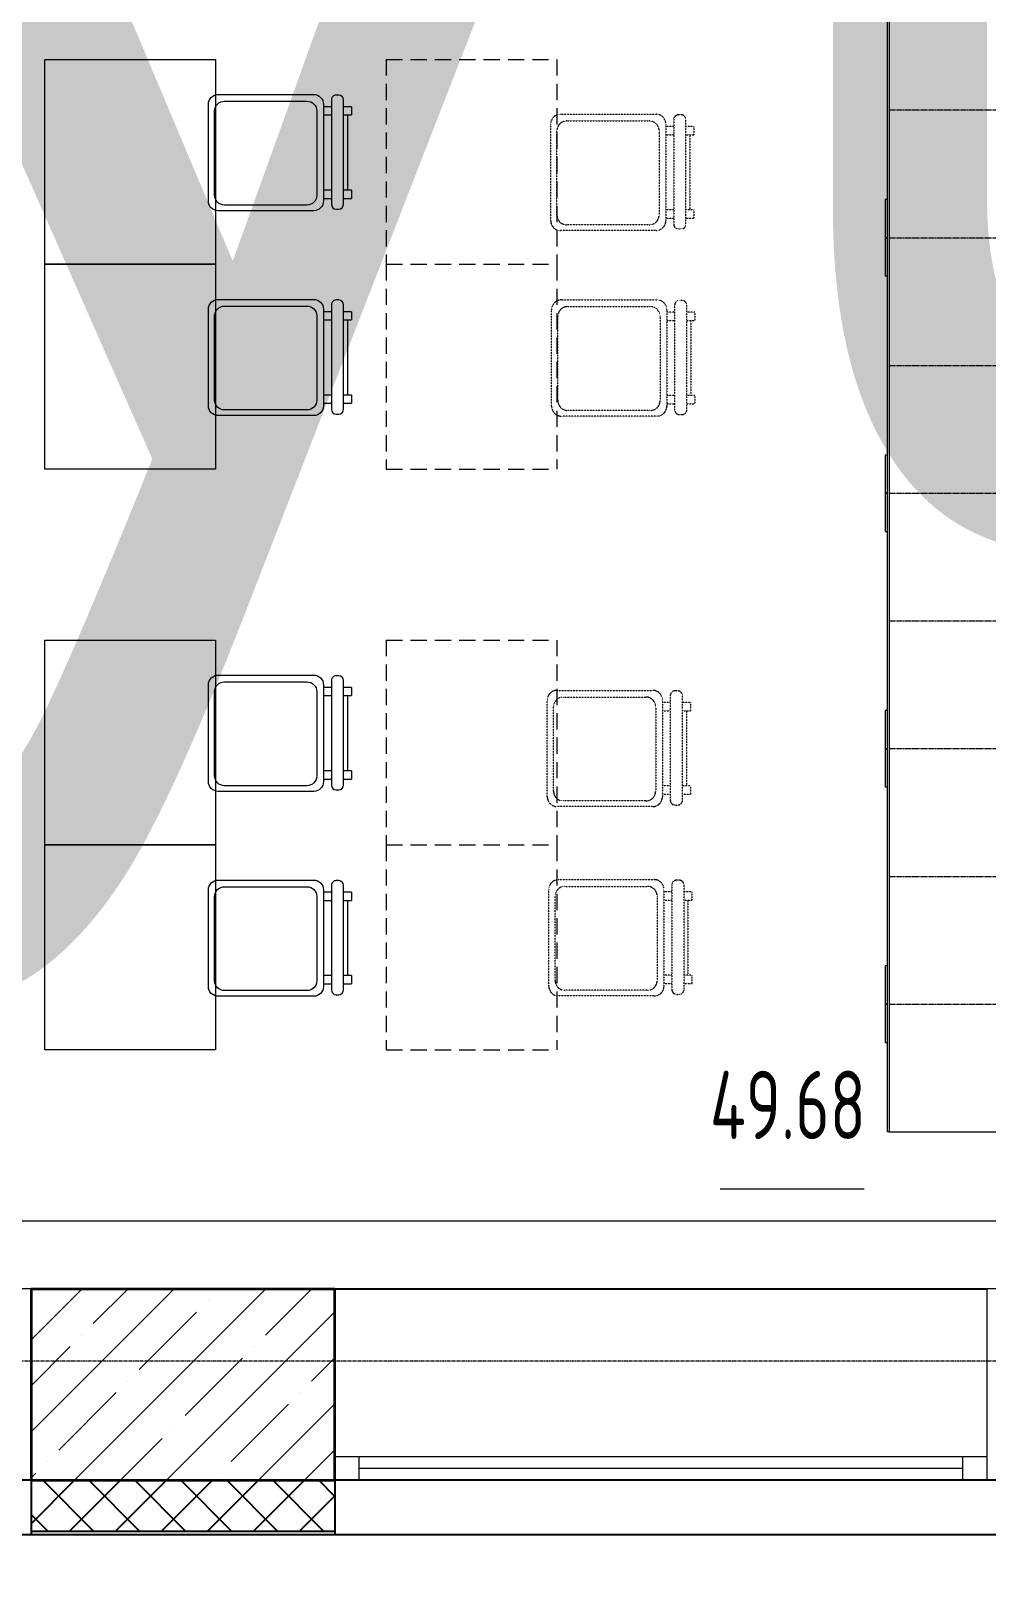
# Model space of a CAD drawing. Header units: millimetres. Extents: x 0 to 168960, y -92093 to 443706.
# Drawn here: x 10761 to 13561, y 203538 to 208096 of the extents above; entities that cross this region are included whole.
import ezdxf
from ezdxf.enums import TextEntityAlignment as Align

# ---------------------------------------------------------------- set-up
doc = ezdxf.new("R2018")
doc.units = ezdxf.units.MM
for name, pattern in [('HIDDEN', [0.375, 0.25, -0.125]), ('HIDDEN2', [4.7625, 3.175, -1.5875]), ('осевая', [50.8, 31.75, -6.35, 6.35, -6.35])]:
    doc.linetypes.add(name, pattern=pattern)
for name, color, linetype, lineweight in [('_0', 7, 'Continuous', 15), ('АР_Названия помещений', 124, 'Continuous', 5), ('АР_Номер помещения', 1, 'Continuous', 25), ('АР_Окна БЛОК', 250, 'Continuous', 13), ('АР_Помещения_площадь', 19, 'Continuous', 9)]:
    doc.layers.add(name, color=color, linetype=linetype, lineweight=lineweight)
doc.layers.add('АР_Сущ.Несущая стена', color=7, linetype='Continuous')
doc.styles.add('ISOCPEUR', font='isocpeur.ttf', dxfattribs={"height": 175})
doc.styles.get("Standard").update_dxf_attribs({"font": 'arial.ttf'})

# ---------------------------------------------------------------- blocks, each defined once
blk = doc.blocks.new('ОКНО 1910')
at = {"layer": 'АР_Окна БЛОК', "color": 8, "ltscale": 0.1}
for points in [[(178763.3, -124524.8), (180673.3, -124524.8), (180673.3, -125084.8), (178763.3, -125084.8)], [(178763.3, -125014.8), (180673.3, -125014.8), (180673.3, -125084.8), (178763.3, -125084.8)], [(178763.3, -125014.8), (178833.3, -125014.8), (178833.3, -125084.8), (178763.3, -125084.8)], [(180603.3, -125014.8), (180673.3, -125014.8), (180673.3, -125084.8), (180603.3, -125084.8)]]:
    blk.add_lwpolyline(points, close=True, dxfattribs=at)
blk.add_lwpolyline([(178833.3, -125049.8), (180603.3, -125049.8)], dxfattribs=at)
blk = doc.blocks.new('2 ЭТАЖ')
at = {"layer": 'АР_Сущ.Несущая стена', "lineweight": 13, "ltscale": 10000}
h = blk.add_hatch(dxfattribs=at)
h.set_pattern_fill('ANSI35', color=8, scale=30)
h.set_pattern_definition([(45, (-58800, 0), (-134.70384, 134.70384), []), (45, (-58665.3, 0), (-134.70384, 134.70384), [238.125, -47.625, 0, -47.625])])
h.paths.add_polyline_path([(119963.3, -124729.8), (119073.3, -124729.8), (119073.3, -125084.8), (119963.3, -125084.8), (119963.3, -125014.8)])
h.paths.add_polyline_path([(119963.3, -124524.8), (119073.3, -124524.8), (119073.3, -124729.8), (119963.3, -124729.8)])
at = {"layer": 'АР_Сущ.Несущая стена', "ltscale": 0.1}
h = blk.add_hatch(dxfattribs=at)
h.set_pattern_fill('ANSI37', color=8, scale=30)
h.set_pattern_definition([(45, (-58800, 0), (-67.35192, 67.35192), []), (135, (-58800, 0), (-67.35192, -67.35192), [])])
h.paths.add_polyline_path([(119963.3, -125084.8), (119073.3, -125084.8), (119073.3, -125234.8), (119963.3, -125234.8)])
at = {"layer": 'АР_Сущ.Несущая стена', "color": 8, "ltscale": 0.1}
for points in [[(174755.5, -108496.2), (182078.4, -108496.2), (182078.4, -125244.8), (112993.3, -125244.8), (112993.3, -108496.4), (133154.3, -108496.4)], [(181918.4, -125084.8), (113153.3, -125084.8)], [(119073.3, -125084.8), (119073.3, -125244.8)], [(119963.3, -125084.8), (119963.3, -125244.8)], [(119963.3, -125234.8), (119073.3, -125234.8)]]:
    blk.add_lwpolyline(points, dxfattribs=at)
at = {"layer": 'АР_Сущ.Несущая стена', "color": 8, "linetype": 'Continuous', "lineweight": 35, "flags": 128}
blk.add_lwpolyline([(119963.3, -125084.8), (119963.3, -124524.8), (119073.3, -124524.8), (119073.3, -125084.8)], close=True, dxfattribs=at)
at = {"layer": 'АР_Сущ.Несущая стена', "color": 8}
blk.add_blockref('ОКНО 1910', (-58800, 0), dxfattribs=at)
blk = doc.blocks.new('*U313')
at = {"color": 8, "style": 'ISOCPEUR', "width": 0.7, "flags": 1}
blk.add_attdef('КАТЕГОРИЯ', (-499.2, -2092.2), '', height=250, dxfattribs=at)
at = {"layer": 'АР_Номер помещения', "color": 8, "style": 'ISOCPEUR', "width": 0.7}
blk.add_attdef('НОМЕР_ПОМЕЩЕНИЯ', text='', height=300, dxfattribs=at).set_placement((-17991.4, 9086.8), align=Align.MIDDLE_CENTER)
at = {"layer": 'АР_Помещения_площадь', "color": 8, "style": 'ISOCPEUR', "width": 0.7}
blk.add_attdef('ПЛОЩАДЬ_ПОМЕЩЕНИЯ', text='', height=200, dxfattribs=at).set_placement((-16295.6, 2793.5), align=Align.MIDDLE_RIGHT)
at = {"layer": 'АР_Помещения_площадь', "color": 8, "lineweight": 30, "width": 0.7, "flags": 104}
blk.add_attdef('ИМЯ_ПОМЕЩЕНИЯ', text='', height=100, dxfattribs=at).set_placement((157.6, 1217.1), align=Align.MIDDLE_CENTER)
blk = doc.blocks.new('*U314')
at = {"layer": 'АР_Помещения_площадь', "color": 8}
blk.add_line((-14336.7, 2291.2), (-14759, 2291.2), dxfattribs=at)
at = {"color": 8, "style": 'ISOCPEUR', "width": 0.7, "flags": 1}
blk.add_attdef('КАТЕГОРИЯ', (-499.2, -2092.2), '', height=250, dxfattribs=at)
at = {"layer": 'АР_Номер помещения', "color": 8, "style": 'ISOCPEUR', "width": 0.7}
blk.add_attdef('НОМЕР_ПОМЕЩЕНИЯ', text='', height=300, dxfattribs=at).set_placement((-20624.5, 6164.3), align=Align.MIDDLE_CENTER)
at = {"layer": 'АР_Помещения_площадь', "color": 8, "style": 'ISOCPEUR', "width": 0.7}
blk.add_attdef('ПЛОЩАДЬ_ПОМЕЩЕНИЯ', text='', height=200, dxfattribs=at).set_placement((-14331.8, 2537.7), align=Align.MIDDLE_RIGHT)
at = {"layer": 'АР_Помещения_площадь', "color": 8, "lineweight": 30, "width": 0.7, "flags": 104}
blk.add_attdef('ИМЯ_ПОМЕЩЕНИЯ', text='', height=100, dxfattribs=at).set_placement((157.6, 1217.1), align=Align.MIDDLE_CENTER)
blk = doc.blocks.new('стул №3-5')
at = {"color": 8, "linetype": 'ByBlock', "extrusion": (-6.19742e-05, 0.000470712, 1)}
for p, q in [((-15086.8, 16641.7, 196.8), (-15393.1, 16641.7, 196.8)), ((-15372.7, 16664.9, 196.8), (-15348.5, 16664.9, 196.8)), ((-15372.7, 16664.9, 196.8), (-15372.7, 16641.7, 196.8)), ((-15348.5, 16641.7, 196.8), (-15348.5, 16664.9, 196.8)), ((-15348.5, 16653.3, 196.8), (-15128.7, 16653.3, 196.8)), ((-15128.7, 16664.9, 196.8), (-15104.4, 16664.9, 196.8)), ((-15128.7, 16664.9, 196.8), (-15128.7, 16641.7, 196.8)), ((-15104.4, 16641.7, 196.8), (-15104.4, 16664.9, 196.8)), ((-15407, 16627.7, 196.8), (-15407, 16619.9, 196.8)), ((-15393.1, 16605.9, 196.8), (-15086.8, 16605.9, 196.9)), ((-15372.7, 16605.9, 196.8), (-15372.7, 16583.2, 196.9)), ((-15348.5, 16583.2, 196.9), (-15348.5, 16605.9, 196.8)), ((-15128.7, 16605.9, 196.9), (-15128.7, 16583.2, 196.9)), ((-15104.4, 16583.2, 196.9), (-15104.4, 16605.9, 196.9)), ((-15072.8, 16619.9, 196.8), (-15072.8, 16627.7, 196.8))]:
    blk.add_line(p, q, dxfattribs=at)
at = {"color": 8, "ltscale": 100, "extrusion": (-6.19742e-05, 0.000470712, 1), "elevation": 205.6}
for points in [[(-15379.9, 16582.9), (-15097, 16582.9, -0.414169), (-15068.3, 16554.2), (-15068.3, 16274.2, -0.414258), (-15097, 16245.5), (-15379.9, 16245.5, -0.414169), (-15408.6, 16274.2), (-15408.6, 16554.2, -0.414258)], [(-15360.2, 16563.2), (-15113.6, 16563.2, -0.414214), (-15084.9, 16534.4), (-15084.9, 16292.6, -0.414214), (-15113.6, 16263.9), (-15360.2, 16263.9, -0.414214), (-15388.9, 16292.6), (-15388.9, 16534.4, -0.414214)]]:
    blk.add_lwpolyline(points, format="xyb", close=True, dxfattribs=at)
at = {"color": 8, "linetype": 'ByBlock', "extrusion": (-6.19742e-05, 0.000470712, 1)}
for centre, start, end in [((-15393, 16627.6, 205.6), 90, 180), ((-15086.8, 16627.6, 205.6), 0, 90), ((-15393, 16619.8, 205.6), 180, 270), ((-15086.8, 16619.8, 205.6), 270, 0)]:
    blk.add_arc(centre, 13.9, start, end, dxfattribs=at)
blk = doc.blocks.new('_стол№3-№5')
at = {"color": 8}
blk.add_lwpolyline([(-169868.3, 526261.4), (-169368.3, 526261.4), (-169368.3, 525661.4), (-169868.3, 525661.4)], close=True, dxfattribs=at)
blk = doc.blocks.new('_Стул резерв')
at = {"color": 8, "linetype": 'HIDDEN', "ltscale": 0.1, "extrusion": (6.19742e-05, -0.000470712, 1)}
for p, q in [((288.6, 58.9, 0), (-17.6, 58.9, 0)), ((0, 81.6, 0), (0, 58.9, 0)), ((24.3, 58.9, 0), (24.3, 81.6, 0)), ((244, 81.6, 0), (244, 58.9, 0)), ((268.3, 58.9, 0), (268.3, 81.6, 0)), ((-31.6, 45, 0), (-31.6, 37.1, 0)), ((-17.6, 23.2, 0), (288.6, 23.2, 0)), ((0, 23.2, 0), (0, 0)), ((24.3, 0, 0), (0, 0)), ((24.3, 0, 0), (24.3, 23.2, 0)), ((244, 11.6, 0), (24.3, 11.6, 0)), ((244, 23.2, 0), (244, 0, 0)), ((268.3, 0, 0), (244, 0, 0)), ((268.3, 0, 0), (268.3, 23.2, 0)), ((302.6, 37.1, 0), (302.6, 45, 0))]:
    blk.add_line(p, q, dxfattribs=at)
for points in [[(275.5, 81.9), (-7.4, 81.9, -0.414169), (-36.1, 110.6), (-36.1, 390.6, -0.414258), (-7.4, 419.3), (275.5, 419.3, -0.414169), (304.2, 390.6), (304.2, 110.6, -0.414258)], [(255.8, 101.6), (9.2, 101.6, -0.414214), (-19.5, 130.3), (-19.5, 372.2, -0.414214), (9.2, 400.9), (255.8, 400.9, -0.414214), (284.5, 372.2), (284.5, 130.3, -0.414214)]]:
    blk.add_lwpolyline(points, format="xyb", close=True, dxfattribs=at)
for centre, start, end in [((-17.6, 45), 90, 180), ((288.6, 45, 0), 0, 90), ((-17.6, 37.1), 180, 270), ((288.6, 37.1, 0), 270, 0)]:
    blk.add_arc(centre, 13.9, start, end, dxfattribs=at)
blk = doc.blocks.new('_стол.резерв')
at = {"color": 8, "linetype": 'HIDDEN2', "ltscale": 15}
for p, q in [((-20, 500), (-20, 0)), ((580, 500), (-20, 500)), ((580, 500), (580, 0)), ((580, 0), (-20, 0))]:
    blk.add_line(p, q, dxfattribs=at)
blk = doc.blocks.new('система хранения 30 и 5 ячеек 3740х400х1600')
at = {"color": 8, "linetype": 'HIDDEN', "ltscale": 10}
for p, q in [((127502.3, -71190.5), (127502.3, -71596.5)), ((127876.3, -71190.5), (127876.3, -71596.5)), ((128250.3, -71190.5), (128250.3, -71596.5)), ((128624.3, -71190.5), (128624.3, -71596.5)), ((128998.3, -71190.5), (128998.3, -71596.5)), ((129372.3, -71190.5), (129372.3, -71596.5)), ((129746.3, -71190.5), (129746.3, -71596.5)), ((130120.3, -71190.5), (130120.3, -71596.5)), ((130494.3, -71190.5), (130494.3, -71596.5))]:
    blk.add_line(p, q, dxfattribs=at)
at = {"color": 8, "ltscale": 100}
for points in [[(127128.3, -71186.5), (130868.3, -71186.5), (130868.3, -71190.5), (127128.3, -71190.5)], [(127128.3, -71596.5), (130868.3, -71596.5), (130868.3, -71190.5), (127128.3, -71190.5)], [(127502.1, -71179.6), (127390.2, -71179.6), (127390.2, -71186.5), (127502.1, -71186.5)], [(127614, -71179.6), (127502.1, -71179.6), (127502.1, -71186.5), (127614, -71186.5)], [(128250.1, -71179.6), (128138.2, -71179.6), (128138.2, -71186.5), (128250.1, -71186.5)], [(128362, -71179.6), (128250.1, -71179.6), (128250.1, -71186.5), (128362, -71186.5)], [(128998.1, -71179.6), (128886.2, -71179.6), (128886.2, -71186.5), (128998.1, -71186.5)], [(129110, -71179.6), (128998.1, -71179.6), (128998.1, -71186.5), (129110, -71186.5)], [(129746.1, -71179.6), (129634.2, -71179.6), (129634.2, -71186.5), (129746.1, -71186.5)], [(129858, -71179.6), (129746.1, -71179.6), (129746.1, -71186.5), (129858, -71186.5)], [(130494.1, -71179.6), (130382.2, -71179.6), (130382.2, -71186.5), (130494.1, -71186.5)], [(130606, -71179.6), (130494.1, -71179.6), (130494.1, -71186.5), (130606, -71186.5)]]:
    blk.add_lwpolyline(points, close=True, dxfattribs=at)

msp = doc.modelspace()

# ---------------------------------------------------------------- linework, layer by layer
at = {"layer": '_0', "linetype": 'осевая', "ltscale": 0.3}
msp.add_line((1843.71, 204203.426), (74501.818, 204203.426), dxfattribs=at)
at = {"layer": '_0'}
msp.add_lwpolyline([(13678.056, 204413.434), (5401.281, 204413.434), (5401.28, 210413.434), (13682.987, 210413.434)], close=True, dxfattribs=at)
at = {"layer": '_0', "ltscale": 0.1}
msp.add_lwpolyline([(5401.28, 204413.434), (5401.28, 204613.434), (13680.521, 204613.434), (13680.521, 204413.434)], dxfattribs=at)

# ---------------------------------------------------------------- block references
at = {"layer": '_0'}
for name, p in [('2 ЭТАЖ', (-108312.065, 328938.23)), ('_стол№3-№5', (180669.553, -318247.984)), ('_стол№3-№5', (180669.553, -318847.984)), ('_стол№3-№5', (180669.553, -319947.984)), ('_стол№3-№5', (180669.553, -320547.984))]:
    msp.add_blockref(name, p, dxfattribs=at)
ref = msp.add_blockref('*U313', (27538.428, 209421.205), dxfattribs=at)
lines = msp.add_mtext('\\W0.8000;Учебный кабинет', dxfattribs={"layer": 'АР_Названия помещений', "color": 8, "insert": (9204.492, 217630.052), "char_height": 7901.09076, "width": 2057.4742, "attachment_point": 1})
ref.add_attrib('ИМЯ_ПОМЕЩЕНИЯ', '', (9204.492, 217630.052), dxfattribs={"flags": 104}).embed_mtext(lines)
ref = msp.add_blockref('*U314', (27538.428, 202414.592), dxfattribs=at)
lines = msp.add_mtext('\\W0.8000;Учебный кабинет', dxfattribs={"layer": 'АР_Названия помещений', "color": 8, "insert": (9541.307, 210094.373), "char_height": 4801.24121, "width": 1889.24878, "attachment_point": 1})
ref.add_attrib('ИМЯ_ПОМЕЩЕНИЯ', '', (9541.307, 210094.373), dxfattribs={"flags": 104}).embed_mtext(lines)
ref.add_attrib('ПЛОЩАДЬ_ПОМЕЩЕНИЯ', '49.68', dxfattribs={"layer": 'АР_Помещения_площадь', "color": 8, "height": 200, "style": 'ISOCPEUR', "width": 0.7}).set_placement((13206.614, 204952.327), align=Align.MIDDLE_RIGHT)
for name, p, rotation in [('система хранения 30 и 5 ячеек 3740х400х1600', (-57915.965, 77745.164), 89.99999999999999), ('_стол.резерв', (12301.206, 207433.437), 89.99999999999999), ('стул №3-5', (-4965.085, 192502.107), 270), ('_Стул резерв', (12702.672, 207548.579, 196.826), 89.99999999999999), ('_стол.резерв', (12301.206, 206833.437), 89.99999999999999), ('стул №3-5', (-4965.085, 191902.107), 270), ('_Стул резерв', (12705.475, 207005.136, 196.826), 89.99999999999999), ('_стол.резерв', (12301.206, 205733.437), 89.99999999999999), ('стул №3-5', (-4965.085, 190802.107), 270), ('_Стул резерв', (12692.651, 205861.973, 196.826), 89.99999999999999), ('_стол.резерв', (12301.206, 205133.437), 89.99999999999999), ('стул №3-5', (-4965.085, 190202.107), 270), ('_Стул резерв', (12697.173, 205307.672, 196.826), 89.99999999999999)]:
    msp.add_blockref(name, p, dxfattribs=dict(at, rotation=rotation))

doc.saveas('drawing.dxf')
